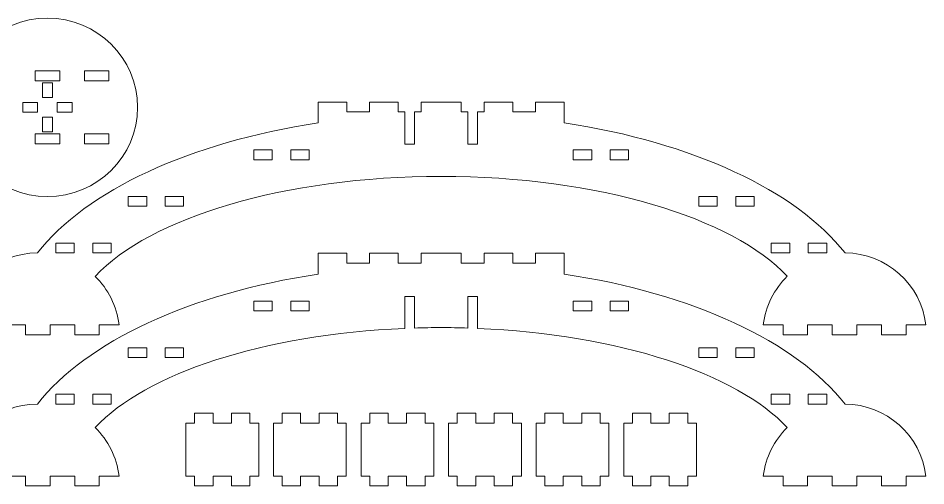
# Model space of a CAD drawing. Header units: inches. Extents: x -380 to 423, y -345 to 134.
# Drawn here: x 53.8 to 422.6, y -56 to 134.2 of the extents above; entities that cross this region are included whole.
import ezdxf

# ---------------------------------------------------------------- set-up
doc = ezdxf.new("R2010")
doc.units = ezdxf.units.IN
doc.header["$MEASUREMENT"] = 0
doc.layers.add('Layer 1', color=7, linetype='Continuous')

# ---------------------------------------------------------------- blocks, each defined once
blk = doc.blocks.new('block 110')
at = {"layer": 'Layer 1', "color": 175, "lineweight": 9, "true_color": 0x4d54a4}
for points in [[(50.73, 108.75), (40.73, 108.75), (40.73, 112.75), (50.73, 112.75), (50.73, 108.75)], [(70.73, 108.75), (60.73, 108.75), (60.73, 112.75), (70.73, 112.75), (70.73, 108.75)], [(90.73, 108.75), (80.73, 108.75), (80.73, 112.75), (90.73, 112.75), (90.73, 108.75)]]:
    blk.add_lwpolyline(points, dxfattribs=at)
blk = doc.blocks.new('block 111')
at = {"layer": 'Layer 1', "color": 175, "lineweight": 9, "true_color": 0x4d54a4}
for points in [[(50.73, 87.17), (40.73, 87.17), (40.73, 83.17), (50.73, 83.17), (50.73, 87.17)], [(70.73, 87.17), (60.73, 87.17), (60.73, 83.17), (70.73, 83.17), (70.73, 87.17)], [(90.73, 87.17), (80.73, 87.17), (80.73, 83.17), (90.73, 83.17), (90.73, 87.17)]]:
    blk.add_lwpolyline(points, dxfattribs=at)
blk = doc.blocks.new('block 109')
at = {"layer": 'Layer 1'}
for name in ['block 110', 'block 111']:
    blk.add_blockref(name, (0, 0), dxfattribs=at)
blk = doc.blocks.new('block 108')
at = {"layer": 'Layer 1', "color": 240, "lineweight": 9, "true_color": 0xed1c24}
blk.add_open_spline([(102.35, 97.96), (102.35, 117.99), (85.96, 134.23), (65.73, 134.23), (45.51, 134.23), (29.11, 117.99), (29.11, 97.96), (29.11, 77.93), (45.51, 61.69), (65.73, 61.69), (85.96, 61.69), (102.35, 77.93), (102.35, 97.96)], degree=3, knots=[0, 0, 0, 0, 1, 1, 1, 2, 2, 2, 3, 3, 3, 4, 4, 4, 4], dxfattribs=at)
at = {"layer": 'Layer 1'}
blk.add_blockref('block 109', (0, 0), dxfattribs=at)
blk = doc.blocks.new('block 113')
at = {"layer": 'Layer 1', "color": 175, "lineweight": 9, "true_color": 0x4c54a4}
for points in [[(67.73, 101.94), (67.73, 107.94), (63.73, 107.94), (63.73, 101.94), (67.73, 101.94)], [(63.73, 93.98), (63.73, 87.98), (67.73, 87.98), (67.73, 93.98), (63.73, 93.98)]]:
    blk.add_lwpolyline(points, dxfattribs=at)
blk = doc.blocks.new('block 114')
at = {"layer": 'Layer 1', "color": 175, "lineweight": 9, "true_color": 0x4c54a4}
for points in [[(61.75, 99.96), (55.75, 99.96), (55.75, 95.96), (61.75, 95.96), (61.75, 99.96)], [(69.71, 95.96), (75.71, 95.96), (75.71, 99.96), (69.71, 99.96), (69.71, 95.96)]]:
    blk.add_lwpolyline(points, dxfattribs=at)
blk = doc.blocks.new('block 112')
at = {"layer": 'Layer 1'}
for name in ['block 113', 'block 114']:
    blk.add_blockref(name, (0, 0), dxfattribs=at)
blk = doc.blocks.new('block 107')
at = {"layer": 'Layer 1'}
for name in ['block 108', 'block 112']:
    blk.add_blockref(name, (0, 0), dxfattribs=at)
blk = doc.blocks.new('block 90')
at = {"layer": 'Layer 1'}
blk.add_blockref('block 107', (0, 0), dxfattribs=at)
blk = doc.blocks.new('block 134')
at = {"layer": 'Layer 1', "color": 175, "lineweight": 9, "true_color": 0x4c54a4}
for points in [[(76.61, 38.76), (69.11, 38.76), (69.11, 42.76), (76.61, 42.76), (76.61, 38.76)], [(91.61, 38.76), (84.11, 38.76), (84.11, 42.76), (91.61, 42.76), (91.61, 38.76)]]:
    blk.add_lwpolyline(points, dxfattribs=at)
blk = doc.blocks.new('block 135')
at = {"layer": 'Layer 1', "color": 175, "lineweight": 9, "true_color": 0x4c54a4}
for points in [[(106.07, 57.69), (98.57, 57.69), (98.57, 61.69), (106.07, 61.69), (106.07, 57.69)], [(121.07, 57.69), (113.57, 57.69), (113.57, 61.69), (121.07, 61.69), (121.07, 57.69)]]:
    blk.add_lwpolyline(points, dxfattribs=at)
blk = doc.blocks.new('block 136')
at = {"layer": 'Layer 1', "color": 175, "lineweight": 9, "true_color": 0x4c54a4}
for points in [[(157.09, 76.62), (149.59, 76.62), (149.59, 80.62), (157.09, 80.62), (157.09, 76.62)], [(172.09, 76.62), (164.59, 76.62), (164.59, 80.62), (172.09, 80.62), (172.09, 76.62)]]:
    blk.add_lwpolyline(points, dxfattribs=at)
blk = doc.blocks.new('block 133')
at = {"layer": 'Layer 1'}
for name in ['block 136', 'block 135', 'block 134']:
    blk.add_blockref(name, (0, 0), dxfattribs=at)
blk = doc.blocks.new('block 138')
at = {"layer": 'Layer 1', "color": 175, "lineweight": 9, "true_color": 0x4c54a4}
for points in [[(359.85, 38.76), (367.35, 38.76), (367.35, 42.76), (359.85, 42.76), (359.85, 38.76)], [(374.85, 38.76), (382.35, 38.76), (382.35, 42.76), (374.85, 42.76), (374.85, 38.76)]]:
    blk.add_lwpolyline(points, dxfattribs=at)
blk = doc.blocks.new('block 139')
at = {"layer": 'Layer 1', "color": 175, "lineweight": 9, "true_color": 0x4c54a4}
for points in [[(330.4, 57.69), (337.9, 57.69), (337.9, 61.69), (330.4, 61.69), (330.4, 57.69)], [(345.4, 57.69), (352.9, 57.69), (352.9, 61.69), (345.4, 61.69), (345.4, 57.69)]]:
    blk.add_lwpolyline(points, dxfattribs=at)
blk = doc.blocks.new('block 140')
at = {"layer": 'Layer 1', "color": 175, "lineweight": 9, "true_color": 0x4c54a4}
for points in [[(279.38, 76.62), (286.88, 76.62), (286.88, 80.62), (279.38, 80.62), (279.38, 76.62)], [(294.38, 76.62), (301.88, 76.62), (301.88, 80.62), (294.38, 80.62), (294.38, 76.62)]]:
    blk.add_lwpolyline(points, dxfattribs=at)
blk = doc.blocks.new('block 137')
at = {"layer": 'Layer 1'}
for name in ['block 140', 'block 139', 'block 138']:
    blk.add_blockref(name, (0, 0), dxfattribs=at)
blk = doc.blocks.new('block 132')
at = {"layer": 'Layer 1'}
for name in ['block 133', 'block 137']:
    blk.add_blockref(name, (0, 0), dxfattribs=at)
blk = doc.blocks.new('block 131')
at = {"layer": 'Layer 1', "color": 240, "lineweight": 9, "true_color": 0xed1c24}
blk.add_open_spline([(389.82, 38.76), (369.88, 64.14), (327.8, 83.81), (275.71, 91.61), (275.71, 91.61), (275.71, 100.08), (275.71, 100.08), (275.71, 100.08), (264.08, 100.08), (264.08, 100.08), (264.08, 100.08), (264.08, 96.08), (264.08, 96.08), (264.08, 96.08), (254.78, 96.08), (254.78, 96.08), (254.78, 96.08), (254.78, 100.08), (254.78, 100.08), (254.78, 100.08), (243.15, 100.08), (243.15, 100.08), (243.15, 100.08), (243.15, 96.08), (243.15, 96.08), (243.15, 96.08), (240.5, 96.08), (240.5, 96.08), (240.5, 96.08), (240.5, 82.97), (240.5, 82.97), (240.5, 82.97), (236.5, 82.97), (236.5, 82.97), (236.5, 82.97), (236.5, 96.08), (236.5, 96.08), (236.5, 96.08), (233.85, 96.08), (233.85, 96.08), (233.85, 96.08), (233.85, 100.08), (233.85, 100.08), (233.85, 100.08), (217.57, 100.08), (217.57, 100.08), (217.57, 100.08), (217.57, 96.08), (217.57, 96.08), (217.57, 96.08), (214.92, 96.08), (214.92, 96.08), (214.92, 96.08), (214.92, 82.97), (214.92, 82.97), (214.92, 82.97), (210.92, 82.97), (210.92, 82.97), (210.92, 82.97), (210.92, 96.08), (210.92, 96.08), (210.92, 96.08), (208.27, 96.08), (208.27, 96.08), (208.27, 96.08), (208.27, 100.08), (208.27, 100.08), (208.27, 100.08), (196.64, 100.08), (196.64, 100.08), (196.64, 100.08), (196.64, 96.08), (196.64, 96.08), (196.64, 96.08), (187.34, 96.08), (187.34, 96.08), (187.34, 96.08), (187.34, 100.08), (187.34, 100.08), (187.34, 100.08), (175.71, 100.08), (175.71, 100.08), (175.71, 100.08), (175.71, 91.6), (175.71, 91.6), (123.64, 83.8), (81.58, 64.13), (61.65, 38.76), (44.7, 38.68), (30.75, 25.93), (28.79, 9.49), (28.79, 9.49), (36.81, 9.49), (36.81, 9.49), (36.81, 9.49), (36.81, 5.49), (36.81, 5.49), (36.81, 5.49), (46.81, 5.49), (46.81, 5.49), (46.81, 5.49), (46.81, 9.49), (46.81, 9.49), (46.81, 9.49), (56.81, 9.49), (56.81, 9.49), (56.81, 9.49), (56.81, 5.49), (56.81, 5.49), (56.81, 5.49), (66.81, 5.49), (66.81, 5.49), (66.81, 5.49), (66.81, 9.49), (66.81, 9.49), (66.81, 9.49), (76.81, 9.49), (76.81, 9.49), (76.81, 9.49), (76.81, 5.49), (76.81, 5.49), (76.81, 5.49), (86.81, 5.49), (86.81, 5.49), (86.81, 5.49), (86.81, 9.49), (86.81, 9.49), (86.81, 9.49), (94.84, 9.49), (94.84, 9.49), (93.92, 17.18), (90.38, 24.07), (85.13, 29.22), (107.32, 53.02), (161.91, 69.85), (225.73, 69.85), (289.54, 69.85), (344.11, 53.04), (366.32, 29.25), (361.06, 24.09), (357.5, 17.2), (356.58, 9.49), (356.58, 9.49), (364.61, 9.49), (364.61, 9.49), (364.61, 9.49), (364.61, 5.49), (364.61, 5.49), (364.61, 5.49), (374.61, 5.49), (374.61, 5.49), (374.61, 5.49), (374.61, 9.49), (374.61, 9.49), (374.61, 9.49), (384.61, 9.49), (384.61, 9.49), (384.61, 9.49), (384.61, 5.49), (384.61, 5.49), (384.61, 5.49), (394.61, 5.49), (394.61, 5.49), (394.61, 5.49), (394.61, 9.49), (394.61, 9.49), (394.61, 9.49), (404.61, 9.49), (404.61, 9.49), (404.61, 9.49), (404.61, 5.49), (404.61, 5.49), (404.61, 5.49), (414.61, 5.49), (414.61, 5.49), (414.61, 5.49), (414.61, 9.49), (414.61, 9.49), (414.61, 9.49), (422.64, 9.49), (422.64, 9.49), (420.67, 25.91), (406.75, 38.65), (389.82, 38.76)], degree=3, knots=[0, 0, 0, 0, 1, 1, 1, 2, 2, 2, 3, 3, 3, 4, 4, 4, 5, 5, 5, 6, 6, 6, 7, 7, 7, 8, 8, 8, 9, 9, 9, 10, 10, 10, 11, 11, 11, 12, 12, 12, 13, 13, 13, 14, 14, 14, 15, 15, 15, 16, 16, 16, 17, 17, 17, 18, 18, 18, 19, 19, 19, 20, 20, 20, 21, 21, 21, 22, 22, 22, 23, 23, 23, 24, 24, 24, 25, 25, 25, 26, 26, 26, 27, 27, 27, 28, 28, 28, 29, 29, 29, 30, 30, 30, 31, 31, 31, 32, 32, 32, 33, 33, 33, 34, 34, 34, 35, 35, 35, 36, 36, 36, 37, 37, 37, 38, 38, 38, 39, 39, 39, 40, 40, 40, 41, 41, 41, 42, 42, 42, 43, 43, 43, 44, 44, 44, 45, 45, 45, 46, 46, 46, 47, 47, 47, 48, 48, 48, 49, 49, 49, 50, 50, 50, 51, 51, 51, 52, 52, 52, 53, 53, 53, 54, 54, 54, 55, 55, 55, 56, 56, 56, 57, 57, 57, 58, 58, 58, 59, 59, 59, 60, 60, 60, 61, 61, 61, 61], dxfattribs=at)
at = {"layer": 'Layer 1'}
blk.add_blockref('block 132', (0, 0), dxfattribs=at)
blk = doc.blocks.new('block 154')
at = {"layer": 'Layer 1', "color": 175, "lineweight": 9, "true_color": 0x4c54a4}
for points in [[(76.61, -22.73), (69.11, -22.73), (69.11, -18.73), (76.61, -18.73), (76.61, -22.73)], [(91.61, -22.73), (84.11, -22.73), (84.11, -18.73), (91.61, -18.73), (91.61, -22.73)]]:
    blk.add_lwpolyline(points, dxfattribs=at)
blk = doc.blocks.new('block 155')
at = {"layer": 'Layer 1', "color": 175, "lineweight": 9, "true_color": 0x4c54a4}
for points in [[(106.07, -3.79), (98.57, -3.79), (98.57, 0.21), (106.07, 0.21), (106.07, -3.79)], [(121.07, -3.79), (113.57, -3.79), (113.57, 0.21), (121.07, 0.21), (121.07, -3.79)]]:
    blk.add_lwpolyline(points, dxfattribs=at)
blk = doc.blocks.new('block 156')
at = {"layer": 'Layer 1', "color": 175, "lineweight": 9, "true_color": 0x4c54a4}
for points in [[(157.09, 15.14), (149.59, 15.14), (149.59, 19.14), (157.09, 19.14), (157.09, 15.14)], [(172.09, 15.14), (164.59, 15.14), (164.59, 19.14), (172.09, 19.14), (172.09, 15.14)]]:
    blk.add_lwpolyline(points, dxfattribs=at)
blk = doc.blocks.new('block 153')
at = {"layer": 'Layer 1'}
for name in ['block 156', 'block 155', 'block 154']:
    blk.add_blockref(name, (0, 0), dxfattribs=at)
blk = doc.blocks.new('block 158')
at = {"layer": 'Layer 1', "color": 175, "lineweight": 9, "true_color": 0x4c54a4}
for points in [[(359.85, -22.73), (367.35, -22.73), (367.35, -18.73), (359.85, -18.73), (359.85, -22.73)], [(374.85, -22.73), (382.35, -22.73), (382.35, -18.73), (374.85, -18.73), (374.85, -22.73)]]:
    blk.add_lwpolyline(points, dxfattribs=at)
blk = doc.blocks.new('block 159')
at = {"layer": 'Layer 1', "color": 175, "lineweight": 9, "true_color": 0x4c54a4}
for points in [[(330.4, -3.79), (337.9, -3.79), (337.9, 0.21), (330.4, 0.21), (330.4, -3.79)], [(345.4, -3.79), (352.9, -3.79), (352.9, 0.21), (345.4, 0.21), (345.4, -3.79)]]:
    blk.add_lwpolyline(points, dxfattribs=at)
blk = doc.blocks.new('block 160')
at = {"layer": 'Layer 1', "color": 175, "lineweight": 9, "true_color": 0x4c54a4}
for points in [[(279.38, 15.14), (286.88, 15.14), (286.88, 19.14), (279.38, 19.14), (279.38, 15.14)], [(294.38, 15.14), (301.88, 15.14), (301.88, 19.14), (294.38, 19.14), (294.38, 15.14)]]:
    blk.add_lwpolyline(points, dxfattribs=at)
blk = doc.blocks.new('block 157')
at = {"layer": 'Layer 1'}
for name in ['block 160', 'block 159', 'block 158']:
    blk.add_blockref(name, (0, 0), dxfattribs=at)
blk = doc.blocks.new('block 152')
at = {"layer": 'Layer 1'}
for name in ['block 153', 'block 157']:
    blk.add_blockref(name, (0, 0), dxfattribs=at)
blk = doc.blocks.new('block 151')
at = {"layer": 'Layer 1', "color": 240, "lineweight": 9, "true_color": 0xed1c24}
blk.add_open_spline([(389.82, -22.73), (369.88, 2.66), (327.8, 22.32), (275.71, 30.12), (275.71, 30.12), (275.71, 38.6), (275.71, 38.6), (275.71, 38.6), (264.08, 38.6), (264.08, 38.6), (264.08, 38.6), (264.08, 34.6), (264.08, 34.6), (264.08, 34.6), (254.78, 34.6), (254.78, 34.6), (254.78, 34.6), (254.78, 38.6), (254.78, 38.6), (254.78, 38.6), (243.15, 38.6), (243.15, 38.6), (243.15, 38.6), (243.15, 34.6), (243.15, 34.6), (243.15, 34.6), (233.85, 34.6), (233.85, 34.6), (233.85, 34.6), (233.85, 38.6), (233.85, 38.6), (233.85, 38.6), (217.57, 38.6), (217.57, 38.6), (217.57, 38.6), (217.57, 34.6), (217.57, 34.6), (217.57, 34.6), (208.27, 34.6), (208.27, 34.6), (208.27, 34.6), (208.27, 38.6), (208.27, 38.6), (208.27, 38.6), (196.64, 38.6), (196.64, 38.6), (196.64, 38.6), (196.64, 34.6), (196.64, 34.6), (196.64, 34.6), (187.34, 34.6), (187.34, 34.6), (187.34, 34.6), (187.34, 38.6), (187.34, 38.6), (187.34, 38.6), (175.71, 38.6), (175.71, 38.6), (175.71, 38.6), (175.71, 30.11), (175.71, 30.11), (123.64, 22.31), (81.58, 2.65), (61.65, -22.73), (44.7, -22.81), (30.75, -35.56), (28.79, -51.99), (28.79, -51.99), (36.81, -51.99), (36.81, -51.99), (36.81, -51.99), (36.81, -55.99), (36.81, -55.99), (36.81, -55.99), (46.81, -55.99), (46.81, -55.99), (46.81, -55.99), (46.81, -51.99), (46.81, -51.99), (46.81, -51.99), (56.81, -51.99), (56.81, -51.99), (56.81, -51.99), (56.81, -55.99), (56.81, -55.99), (56.81, -55.99), (66.81, -55.99), (66.81, -55.99), (66.81, -55.99), (66.81, -51.99), (66.81, -51.99), (66.81, -51.99), (76.81, -51.99), (76.81, -51.99), (76.81, -51.99), (76.81, -55.99), (76.81, -55.99), (76.81, -55.99), (86.81, -55.99), (86.81, -55.99), (86.81, -55.99), (86.81, -51.99), (86.81, -51.99), (86.81, -51.99), (94.84, -51.99), (94.84, -51.99), (93.92, -44.3), (90.38, -37.42), (85.13, -32.26), (105.59, -10.32), (153.56, 5.69), (210.92, 8.06), (210.92, 8.06), (210.92, 21.05), (210.92, 21.05), (210.92, 21.05), (214.92, 21.05), (214.92, 21.05), (214.92, 21.05), (214.92, 8.2), (214.92, 8.2), (218.49, 8.31), (222.1, 8.37), (225.73, 8.37), (229.36, 8.37), (232.95, 8.31), (236.5, 8.2), (236.5, 8.2), (236.5, 21.05), (236.5, 21.05), (236.5, 21.05), (240.5, 21.05), (240.5, 21.05), (240.5, 21.05), (240.5, 8.06), (240.5, 8.06), (297.86, 5.7), (345.84, -10.31), (366.32, -32.24), (361.06, -37.4), (357.5, -44.29), (356.58, -51.99), (356.58, -51.99), (364.61, -51.99), (364.61, -51.99), (364.61, -51.99), (364.61, -55.99), (364.61, -55.99), (364.61, -55.99), (374.61, -55.99), (374.61, -55.99), (374.61, -55.99), (374.61, -51.99), (374.61, -51.99), (374.61, -51.99), (384.61, -51.99), (384.61, -51.99), (384.61, -51.99), (384.61, -55.99), (384.61, -55.99), (384.61, -55.99), (394.61, -55.99), (394.61, -55.99), (394.61, -55.99), (394.61, -51.99), (394.61, -51.99), (394.61, -51.99), (404.61, -51.99), (404.61, -51.99), (404.61, -51.99), (404.61, -55.99), (404.61, -55.99), (404.61, -55.99), (414.61, -55.99), (414.61, -55.99), (414.61, -55.99), (414.61, -51.99), (414.61, -51.99), (414.61, -51.99), (422.64, -51.99), (422.64, -51.99), (420.67, -35.57), (406.75, -22.83), (389.82, -22.73)], degree=3, knots=[0, 0, 0, 0, 1, 1, 1, 2, 2, 2, 3, 3, 3, 4, 4, 4, 5, 5, 5, 6, 6, 6, 7, 7, 7, 8, 8, 8, 9, 9, 9, 10, 10, 10, 11, 11, 11, 12, 12, 12, 13, 13, 13, 14, 14, 14, 15, 15, 15, 16, 16, 16, 17, 17, 17, 18, 18, 18, 19, 19, 19, 20, 20, 20, 21, 21, 21, 22, 22, 22, 23, 23, 23, 24, 24, 24, 25, 25, 25, 26, 26, 26, 27, 27, 27, 28, 28, 28, 29, 29, 29, 30, 30, 30, 31, 31, 31, 32, 32, 32, 33, 33, 33, 34, 34, 34, 35, 35, 35, 36, 36, 36, 37, 37, 37, 38, 38, 38, 39, 39, 39, 40, 40, 40, 41, 41, 41, 42, 42, 42, 43, 43, 43, 44, 44, 44, 45, 45, 45, 46, 46, 46, 47, 47, 47, 48, 48, 48, 49, 49, 49, 50, 50, 50, 51, 51, 51, 52, 52, 52, 53, 53, 53, 54, 54, 54, 55, 55, 55, 56, 56, 56, 57, 57, 57, 58, 58, 58, 59, 59, 59, 60, 60, 60, 61, 61, 61, 61], dxfattribs=at)
at = {"layer": 'Layer 1'}
blk.add_blockref('block 152', (0, 0), dxfattribs=at)
blk = doc.blocks.new('block 130')
at = {"layer": 'Layer 1'}
for name in ['block 131', 'block 151']:
    blk.add_blockref(name, (0, 0), dxfattribs=at)
blk = doc.blocks.new('block 171')
at = {"layer": 'Layer 1', "color": 240, "lineweight": 9, "true_color": 0xed1c24}
for points in [[(151.56, -51.99), (151.56, -30.43), (148.02, -30.43), (148.02, -26.43), (140.52, -26.43), (140.52, -30.43), (133.02, -30.43), (133.02, -26.43), (125.52, -26.43), (125.52, -30.43), (121.99, -30.43), (121.99, -51.99), (125.52, -51.99), (125.52, -55.99), (133.02, -55.99), (133.02, -51.99), (140.52, -51.99), (140.52, -55.99), (148.02, -55.99), (148.02, -51.99), (151.56, -51.99)], [(187.13, -51.99), (187.13, -30.43), (183.6, -30.43), (183.6, -26.43), (176.1, -26.43), (176.1, -30.43), (168.6, -30.43), (168.6, -26.43), (161.1, -26.43), (161.1, -30.43), (157.57, -30.43), (157.57, -51.99), (161.1, -51.99), (161.1, -55.99), (168.6, -55.99), (168.6, -51.99), (176.1, -51.99), (176.1, -55.99), (183.6, -55.99), (183.6, -51.99), (187.13, -51.99)], [(222.71, -51.99), (222.71, -30.43), (219.17, -30.43), (219.17, -26.43), (211.67, -26.43), (211.67, -30.43), (204.17, -30.43), (204.17, -26.43), (196.67, -26.43), (196.67, -30.43), (193.14, -30.43), (193.14, -51.99), (196.67, -51.99), (196.67, -55.99), (204.17, -55.99), (204.17, -51.99), (211.67, -51.99), (211.67, -55.99), (219.17, -55.99), (219.17, -51.99), (222.71, -51.99)], [(258.28, -51.99), (258.28, -30.43), (254.75, -30.43), (254.75, -26.43), (247.25, -26.43), (247.25, -30.43), (239.75, -30.43), (239.75, -26.43), (232.25, -26.43), (232.25, -30.43), (228.72, -30.43), (228.72, -51.99), (232.25, -51.99), (232.25, -55.99), (239.75, -55.99), (239.75, -51.99), (247.25, -51.99), (247.25, -55.99), (254.75, -55.99), (254.75, -51.99), (258.28, -51.99)], [(293.86, -51.99), (293.86, -30.43), (290.32, -30.43), (290.32, -26.43), (282.82, -26.43), (282.82, -30.43), (275.32, -30.43), (275.32, -26.43), (267.82, -26.43), (267.82, -30.43), (264.29, -30.43), (264.29, -51.99), (267.82, -51.99), (267.82, -55.99), (275.32, -55.99), (275.32, -51.99), (282.82, -51.99), (282.82, -55.99), (290.32, -55.99), (290.32, -51.99), (293.86, -51.99)], [(329.43, -51.99), (329.43, -30.43), (325.9, -30.43), (325.9, -26.43), (318.4, -26.43), (318.4, -30.43), (310.9, -30.43), (310.9, -26.43), (303.4, -26.43), (303.4, -30.43), (299.87, -30.43), (299.87, -51.99), (303.4, -51.99), (303.4, -55.99), (310.9, -55.99), (310.9, -51.99), (318.4, -51.99), (318.4, -55.99), (325.9, -55.99), (325.9, -51.99), (329.43, -51.99)]]:
    blk.add_lwpolyline(points, dxfattribs=at)
blk = doc.blocks.new('block 89')
at = {"layer": 'Layer 1'}
for name in ['block 90', 'block 130', 'block 171']:
    blk.add_blockref(name, (0, 0), dxfattribs=at)
blk = doc.blocks.new('block 2')
at = {"layer": 'Layer 1'}
blk.add_blockref('block 89', (0, 0), dxfattribs=at)

msp = doc.modelspace()

# ---------------------------------------------------------------- block references
at = {"layer": 'Layer 1'}
msp.add_blockref('block 2', (0, 0), dxfattribs=at)

doc.saveas('drawing.dxf')
